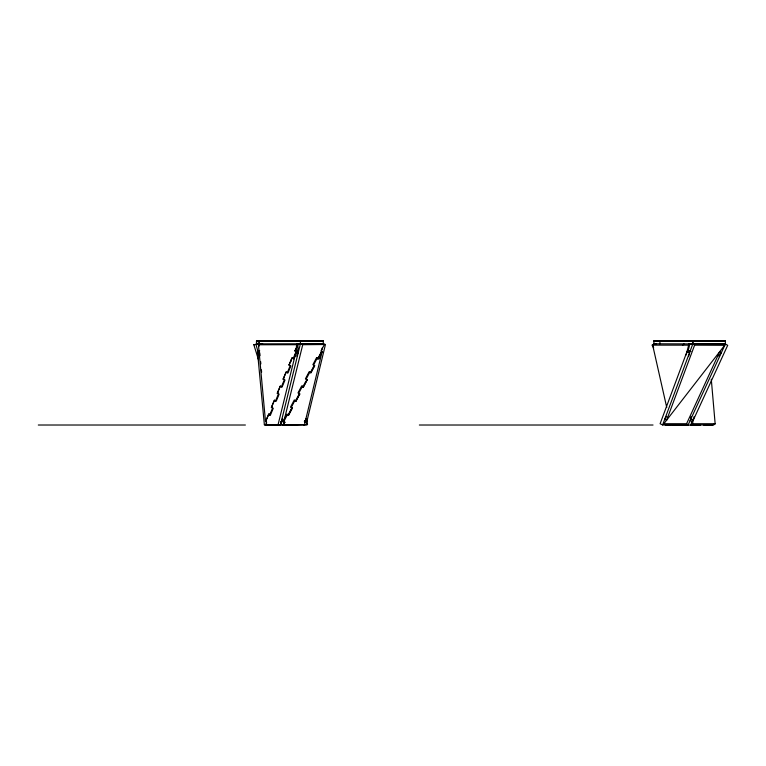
<?xml version="1.0" encoding="UTF-8"?>
<svg xmlns="http://www.w3.org/2000/svg" width="766" height="766" viewBox="0 0 766 766"><rect width="100%" height="100%" fill="white"/><g stroke="black" fill="none" stroke-linecap="round" stroke-linejoin="round"><path stroke-width="1.15" d="M656.213 343.819L653.925 343.81L722.903 343.972L724.665 345.294L663.863 423.722L665.395 424.948L688.117 424.958L725.373 343.982L725.392 341.042L653.925 340.918L653.925 343.81L652.67 345.131L666.755 407.522M659.919 343.819L659.919 340.918M691.305 416.474L690.788 418.753L693.297 420.103L727.7 345.322L725.373 343.982L722.3 343.934M691.487 416.484L690.97 418.763L693.297 420.103L691.755 421.329L690.932 424.958L713.606 424.967L715.147 423.742L711.279 379.18M690.932 424.958L692.464 423.732L694.073 416.685M319.671 358.766L322.323 347.793M284.119 422.554L282.319 421.501L283.114 421.185L284.914 422.238L282.769 425.101L304.485 424.69L322.122 351.604L321.327 351.91L317.603 358.976L318.397 358.67L322.122 351.604M304.782 420.467L306.917 421.3L325.454 344.499L323.319 343.666M296.03 351.699L293.091 358.756L292.143 357.712L289.213 364.769L290.151 365.813L287.221 372.879L286.273 371.826L283.334 378.883L284.282 379.936L281.342 386.993L280.404 385.949L277.464 393.006L278.412 394.059L275.473 401.116L274.534 400.063L271.595 407.129L272.543 408.173L269.603 415.239L268.655 414.186L265.725 421.243L266.664 422.296L265.62 424.814L278.039 424.824L296.03 351.699L298.395 351.987L296.72 356.018M265.62 424.814L280.413 425.111L300.396 343.857L300.387 340.956L256.524 340.947L256.533 343.848L300.674 343.79M282.577 418.6L281.515 420.62L283.86 421.463L302.733 344.7L324.391 344.518L321.069 350.818L321.864 351.699L318.149 358.766L316.588 358.201M686.164 354.945L688.644 345.15L689.898 343.829L688.28 350.186L687.035 351.508L660.11 423.722L662.609 424.939L671.207 425.063M688.663 356.171L689.678 352.724L687.035 351.508L689.534 352.733M662.609 424.939L692.847 343.829L692.857 340.927L692.847 343.829L694.609 345.16L724.665 345.294M666.793 416.35L664.888 418.791L666.65 420.122L694.609 345.16M262.633 343.896L259.138 343.905L259.128 341.014L259.138 343.905L258.448 344.757L265.505 421.511L269.134 413.602M268.445 414.444L270.331 415.325L273.27 408.268L271.384 407.388L274.314 400.331L276.21 401.202L279.14 394.145L277.254 393.274L280.184 386.208L282.08 387.089L285.009 380.022L283.123 379.151L286.063 372.094L287.949 372.965L290.889 365.909L288.993 365.028L291.932 357.971L293.818 358.842L297.447 350.933L295.561 350.062L294.862 350.914L296.758 351.785M294.862 350.914L298.137 343.857L295.561 350.062M290.525 362.165L291.367 360.144M663.863 423.722L686.585 423.732L719.753 351.623L721.285 352.848L718.757 356.113M283.114 421.185L286.829 414.128L288.629 415.182L292.353 408.115L290.553 407.062L294.278 399.996L296.078 401.049L299.793 393.983L297.993 392.939L301.718 385.873L303.518 386.926L307.233 379.859L305.442 378.806L309.158 371.74L310.958 372.793L314.682 365.727L312.882 364.683L316.597 357.617L318.397 358.67M283.86 421.463L287.576 414.396L288.38 415.277L292.095 408.211L291.3 407.33L295.025 400.264L295.82 401.145L299.544 394.088L298.74 393.207L302.465 386.141L303.259 387.022L306.984 379.955L306.18 379.074L309.904 372.008L310.709 372.889L314.424 365.832L313.629 364.951L317.344 357.885L318.149 358.766M288.37 414.473L291.559 408.422L292.353 408.115M298.472 395.304L295.283 401.355L296.078 401.049M305.912 381.171L302.723 387.232L303.518 386.926M310.699 372.094L313.888 366.043L314.682 365.727M282.769 425.101L284.914 422.238M288.993 365.028L289.692 364.176M283.123 379.151L283.813 378.299M277.254 393.274L277.943 392.422M271.384 407.388L272.074 406.535M265.505 421.511L266.204 420.658M682.65 345.14L683.894 343.829M296.825 350.905L298.261 350.005L297.677 343.675M654.537 343.781L652.01 345.102L653.676 347.831M715.032 423.78L712.533 424.986L703.763 425.092M306.438 380.166L307.233 379.859M298.999 394.298L299.793 393.983M287.834 415.488L288.629 415.182M280.691 421.626L281.744 425.015L282.683 424.718M303.288 424.613L281.744 425.015M258.458 359.685L253.833 344.738L258.812 343.877L259.406 345.983M253.833 344.738L258.812 343.877M256.055 344.738L257.826 351.039L259.664 350.474M304.313 421.252L306.228 421.032L306.659 424.651L303.786 424.986L307.511 424.565L307.042 420.132M304.504 422.305L306.419 422.085M306.659 424.651L307.511 424.565M689.007 343.896L725.392 343.944M259.731 352.149L257.481 351.833L264.375 424.824L273.424 424.747M287.106 340.918L323.281 340.87L323.281 343.762L297.074 343.848M283.564 424.795L304.485 424.69M300.387 340.956L323.281 340.87L256.524 340.947L256.533 343.848M256.524 340.947L296.174 340.87M318.761 343.771L323.281 343.762L320.983 343.666M258.448 344.757L297.447 344.71M297.361 343.762L301.172 343.675M652.67 345.131L688.644 345.15M692.464 423.732L715.147 423.742M38.3 425.015L245.398 425.015M419.366 425.015L653.025 425.015M672.328 425.101L700.325 425.092M689.103 343.982L692.598 343.991M693.335 343.915L689.256 343.915L692.368 343.915M278.039 424.824L280.413 425.111M277.953 424.718L280.203 425.025L264.375 424.824M324.391 344.518L322.046 343.675L300.396 343.857L302.733 344.7M688.28 350.186L690.932 351.412M690.089 420.429L691.755 421.329M719.523 351.517L721.285 352.848L719.753 351.623M666.65 420.122L664.898 418.801L666.42 420.017M686.585 423.732L688.117 424.958M257.826 351.039L259.339 355.951M257.481 351.833L258.611 355.855M296.404 346.041L296.902 350.78M259.837 353.327L260.067 355.683M260.622 361.571L260.842 363.917M261.397 369.806L261.618 372.161M266.07 419.251L266.52 423.952M306.706 418.954L306.917 421.3M306.007 418.676L306.228 421.032M725.402 341.042L653.925 340.918L725.402 341.042"/></g></svg>
